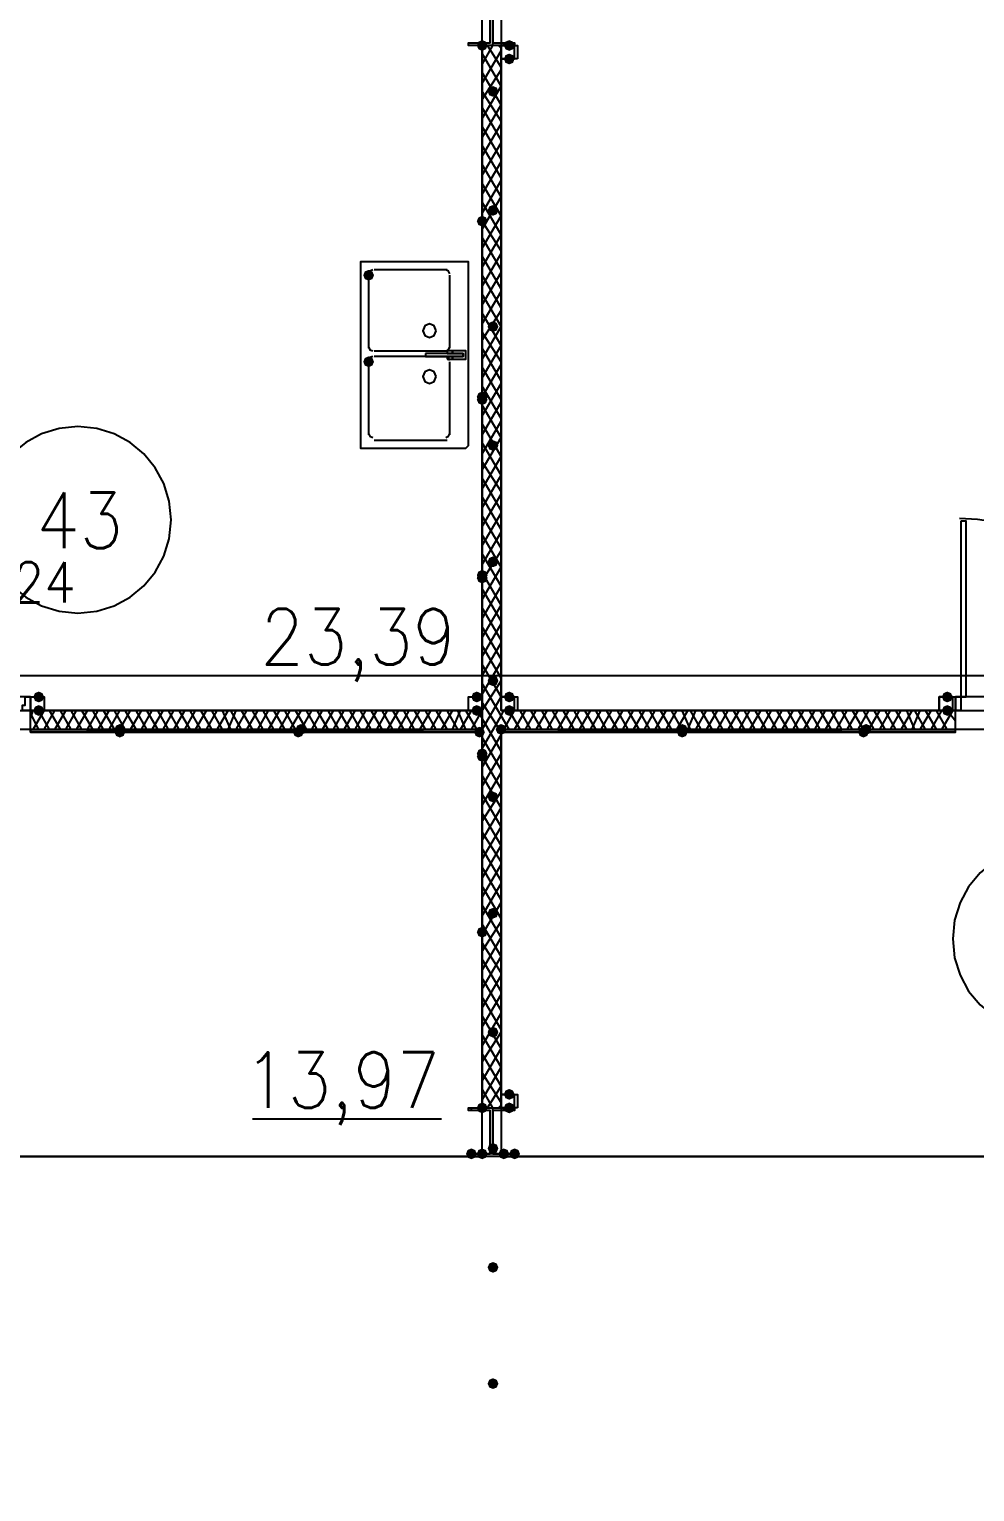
# Model space of a CAD drawing. Header units: millimetres. Extents: x 0 to 420, y 0 to 297.
# Drawn here: x 265.71 to 280.51, y 164.04 to 186.94 of the extents above; entities that cross this region are included whole.
import ezdxf

# ---------------------------------------------------------------- set-up
doc = ezdxf.new("R2010")
doc.units = ezdxf.units.MM
doc.layers.get('0').update_dxf_attribs({"linetype": 'CONTINUOUS'})
doc.styles.get("Standard").update_dxf_attribs({"font": 'STANDARD'})

msp = doc.modelspace()

# ---------------------------------------------------------------- hatches: boundary and pattern name
at = {"true_color": 0x000007}
for points in [[(272.880667, 186.69), (272.855796, 186.630204), (272.796, 186.605333), (272.736204, 186.630204), (272.711333, 186.69), (272.736204, 186.749796), (272.796, 186.774667), (272.855796, 186.749796)], [(273.304, 186.69), (273.279129, 186.630204), (273.219333, 186.605333), (273.159538, 186.630204), (273.134667, 186.69), (273.159537, 186.749796), (273.219333, 186.774667), (273.279129, 186.749796)], [(273.304, 186.478333), (273.279129, 186.418537), (273.219333, 186.393667), (273.159538, 186.418537), (273.134667, 186.478333), (273.159537, 186.538129), (273.219333, 186.563), (273.279129, 186.538129)], [(273.05, 185.970333), (273.025129, 185.910537), (272.965333, 185.885667), (272.905538, 185.910537), (272.880667, 185.970333), (272.905537, 186.030129), (272.965333, 186.055), (273.025129, 186.030129)], [(273.05, 184.107667), (273.025129, 184.047871), (272.965333, 184.023), (272.905538, 184.047871), (272.880667, 184.107667), (272.905537, 184.167462), (272.965333, 184.192333), (273.025129, 184.167463)], [(271.102667, 183.091667), (271.077796, 183.031871), (271.018, 183.007), (270.958204, 183.031871), (270.933333, 183.091667), (270.958204, 183.151462), (271.018, 183.176333), (271.077796, 183.151463)], [(273.05, 182.287333), (273.025129, 182.227537), (272.965333, 182.202667), (272.905538, 182.227537), (272.880667, 182.287333), (272.905537, 182.347129), (272.965333, 182.372), (273.025129, 182.347129)], [(271.102667, 181.737), (271.077796, 181.677204), (271.018, 181.652333), (270.958204, 181.677204), (270.933333, 181.737), (270.958204, 181.796796), (271.018, 181.821667), (271.077796, 181.796796)], [(273.05, 180.424667), (273.025129, 180.364871), (272.965333, 180.34), (272.905538, 180.364871), (272.880667, 180.424667), (272.905537, 180.484462), (272.965333, 180.509333), (273.025129, 180.484463)], [(273.05, 178.604333), (273.025129, 178.544537), (272.965333, 178.519667), (272.905538, 178.544537), (272.880667, 178.604333), (272.905537, 178.664129), (272.965333, 178.689), (273.025129, 178.664129)], [(273.05, 176.741667), (273.025129, 176.681871), (272.965333, 176.657), (272.905538, 176.681871), (272.880667, 176.741667), (272.905537, 176.801462), (272.965333, 176.826333), (273.025129, 176.801463)], [(265.938, 176.487667), (265.913129, 176.427871), (265.853333, 176.403), (265.793537, 176.427871), (265.768667, 176.487667), (265.793537, 176.547462), (265.853333, 176.572333), (265.913129, 176.547463)], [(265.938, 176.276), (265.913129, 176.216204), (265.853333, 176.191333), (265.793537, 176.216204), (265.768667, 176.276), (265.793537, 176.335796), (265.853333, 176.360667), (265.913129, 176.335796)], [(272.796, 176.487667), (272.771129, 176.427871), (272.711333, 176.403), (272.651538, 176.427871), (272.626667, 176.487667), (272.651537, 176.547462), (272.711333, 176.572333), (272.771129, 176.547463)], [(272.796, 176.276), (272.771129, 176.216204), (272.711333, 176.191333), (272.651538, 176.216204), (272.626667, 176.276), (272.651537, 176.335796), (272.711333, 176.360667), (272.771129, 176.335796)], [(273.304, 176.487667), (273.279129, 176.427871), (273.219333, 176.403), (273.159538, 176.427871), (273.134667, 176.487667), (273.159537, 176.547462), (273.219333, 176.572333), (273.279129, 176.547463)], [(273.304, 176.276), (273.279129, 176.216204), (273.219333, 176.191333), (273.159538, 176.216204), (273.134667, 176.276), (273.159537, 176.335796), (273.219333, 176.360667), (273.279129, 176.335796)], [(280.162, 176.487667), (280.137129, 176.427871), (280.077333, 176.403), (280.017538, 176.427871), (279.992667, 176.487667), (280.017537, 176.547462), (280.077333, 176.572333), (280.137129, 176.547463)], [(280.162, 176.276), (280.137129, 176.216204), (280.077333, 176.191333), (280.017538, 176.216204), (279.992667, 176.276), (280.017537, 176.335796), (280.077333, 176.360667), (280.137129, 176.335796)], [(273.05, 174.921333), (273.025129, 174.861537), (272.965333, 174.836667), (272.905538, 174.861537), (272.880667, 174.921333), (272.905537, 174.981129), (272.965333, 175.006), (273.025129, 174.981129)], [(273.05, 173.101), (273.025129, 173.041204), (272.965333, 173.016333), (272.905538, 173.041204), (272.880667, 173.101), (272.905537, 173.160796), (272.965333, 173.185667), (273.025129, 173.160796)], [(273.05, 171.238333), (273.025129, 171.178537), (272.965333, 171.153667), (272.905538, 171.178537), (272.880667, 171.238333), (272.905537, 171.298129), (272.965333, 171.323), (273.025129, 171.298129)], [(273.304, 170.264667), (273.279129, 170.204871), (273.219333, 170.18), (273.159538, 170.204871), (273.134667, 170.264667), (273.159537, 170.324462), (273.219333, 170.349333), (273.279129, 170.324463)], [(272.880667, 170.053), (272.855796, 169.993204), (272.796, 169.968333), (272.736204, 169.993204), (272.711333, 170.053), (272.736204, 170.112796), (272.796, 170.137667), (272.855796, 170.112796)], [(273.304, 170.053), (273.279129, 169.993204), (273.219333, 169.968333), (273.159538, 169.993204), (273.134667, 170.053), (273.159537, 170.112796), (273.219333, 170.137667), (273.279129, 170.112796)], [(273.05, 169.418), (273.025129, 169.358204), (272.965333, 169.333333), (272.905538, 169.358204), (272.880667, 169.418), (272.905537, 169.477796), (272.965333, 169.502667), (273.025129, 169.477796)], [(272.711333, 169.333333), (272.686463, 169.273537), (272.626667, 169.248667), (272.566871, 169.273537), (272.542, 169.333333), (272.566871, 169.393129), (272.626667, 169.418), (272.686462, 169.393129)], [(272.880667, 169.333333), (272.855796, 169.273537), (272.796, 169.248667), (272.736204, 169.273537), (272.711333, 169.333333), (272.736204, 169.393129), (272.796, 169.418), (272.855796, 169.393129)], [(273.219333, 169.333333), (273.194462, 169.273537), (273.134667, 169.248667), (273.074871, 169.273537), (273.05, 169.333333), (273.074871, 169.393129), (273.134667, 169.418), (273.194462, 169.393129)], [(273.388667, 169.333333), (273.363796, 169.273537), (273.304, 169.248667), (273.244204, 169.273537), (273.219333, 169.333333), (273.244204, 169.393129), (273.304, 169.418), (273.363796, 169.393129)], [(273.05, 167.555333), (273.025129, 167.495537), (272.965333, 167.470667), (272.905538, 167.495537), (272.880667, 167.555333), (272.905537, 167.615129), (272.965333, 167.64), (273.025129, 167.615129)], [(273.05, 165.735), (273.025129, 165.675204), (272.965333, 165.650333), (272.905538, 165.675204), (272.880667, 165.735), (272.905537, 165.794796), (272.965333, 165.819667), (273.025129, 165.794796)]]:
    msp.add_hatch(color=0, dxfattribs=at).paths.add_polyline_path(points, flags=0)
at = {"true_color": 0x0000fe}
for points in [[(272.880667, 186.69), (272.855796, 186.630204), (272.796, 186.605333), (272.736204, 186.630204), (272.711333, 186.69), (272.736204, 186.749796), (272.796, 186.774667), (272.855796, 186.749796)], [(272.880667, 183.938333), (272.855796, 183.878537), (272.796, 183.853667), (272.736204, 183.878537), (272.711333, 183.938333), (272.736204, 183.998129), (272.796, 184.023), (272.855796, 183.998129)], [(272.880667, 183.938333), (272.855796, 183.878537), (272.796, 183.853667), (272.736204, 183.878537), (272.711333, 183.938333), (272.736204, 183.998129), (272.796, 184.023), (272.855796, 183.998129)], [(272.880667, 181.186667), (272.855796, 181.126871), (272.796, 181.102), (272.736204, 181.126871), (272.711333, 181.186667), (272.736204, 181.246462), (272.796, 181.271333), (272.855796, 181.246463)], [(272.880667, 181.144333), (272.855796, 181.084537), (272.796, 181.059667), (272.736204, 181.084537), (272.711333, 181.144333), (272.736204, 181.204129), (272.796, 181.229), (272.855796, 181.204129)], [(272.880667, 178.392667), (272.855796, 178.332871), (272.796, 178.308), (272.736204, 178.332871), (272.711333, 178.392667), (272.736204, 178.452462), (272.796, 178.477333), (272.855796, 178.452463)], [(272.880667, 178.350333), (272.855796, 178.290537), (272.796, 178.265667), (272.736204, 178.290537), (272.711333, 178.350333), (272.736204, 178.410129), (272.796, 178.435), (272.855796, 178.410129)], [(267.208, 175.979667), (267.183129, 175.919871), (267.123333, 175.895), (267.063538, 175.919871), (267.038667, 175.979667), (267.063537, 176.039462), (267.123333, 176.064333), (267.183129, 176.039463)], [(267.208, 175.937333), (267.183129, 175.877537), (267.123333, 175.852667), (267.063538, 175.877537), (267.038667, 175.937333), (267.063537, 175.997129), (267.123333, 176.022), (267.183129, 175.997129)], [(270.002, 175.937333), (269.977129, 175.877537), (269.917333, 175.852667), (269.857538, 175.877537), (269.832667, 175.937333), (269.857537, 175.997129), (269.917333, 176.022), (269.977129, 175.997129)], [(270.044333, 175.979667), (270.019463, 175.919871), (269.959667, 175.895), (269.899871, 175.919871), (269.875, 175.979667), (269.899871, 176.039462), (269.959667, 176.064333), (270.019462, 176.039463)], [(272.838333, 175.937333), (272.813463, 175.877537), (272.753667, 175.852667), (272.693871, 175.877537), (272.669, 175.937333), (272.693871, 175.997129), (272.753667, 176.022), (272.813462, 175.997129)], [(273.177, 175.979667), (273.152129, 175.919871), (273.092333, 175.895), (273.032537, 175.919871), (273.007667, 175.979667), (273.032537, 176.039462), (273.092333, 176.064333), (273.152129, 176.039463)], [(273.177, 175.979667), (273.152129, 175.919871), (273.092333, 175.895), (273.032537, 175.919871), (273.007667, 175.979667), (273.032537, 176.039462), (273.092333, 176.064333), (273.152129, 176.039463)], [(276.013333, 175.979667), (275.988463, 175.919871), (275.928667, 175.895), (275.868871, 175.919871), (275.844, 175.979667), (275.868871, 176.039462), (275.928667, 176.064333), (275.988462, 176.039463)], [(276.013333, 175.937333), (275.988463, 175.877537), (275.928667, 175.852667), (275.868871, 175.877537), (275.844, 175.937333), (275.868871, 175.997129), (275.928667, 176.022), (275.988462, 175.997129)], [(278.849667, 175.937333), (278.824796, 175.877537), (278.765, 175.852667), (278.705204, 175.877537), (278.680333, 175.937333), (278.705204, 175.997129), (278.765, 176.022), (278.824796, 175.997129)], [(278.892, 175.979667), (278.867129, 175.919871), (278.807333, 175.895), (278.747538, 175.919871), (278.722667, 175.979667), (278.747537, 176.039462), (278.807333, 176.064333), (278.867129, 176.039463)], [(272.880667, 175.598667), (272.855796, 175.538871), (272.796, 175.514), (272.736204, 175.538871), (272.711333, 175.598667), (272.736204, 175.658462), (272.796, 175.683333), (272.855796, 175.658463)], [(272.880667, 175.556333), (272.855796, 175.496537), (272.796, 175.471667), (272.736204, 175.496537), (272.711333, 175.556333), (272.736204, 175.616129), (272.796, 175.641), (272.855796, 175.616129)], [(272.880667, 172.804667), (272.855796, 172.744871), (272.796, 172.72), (272.736204, 172.744871), (272.711333, 172.804667), (272.736204, 172.864462), (272.796, 172.889333), (272.855796, 172.864463)], [(272.880667, 172.804667), (272.855796, 172.744871), (272.796, 172.72), (272.736204, 172.744871), (272.711333, 172.804667), (272.736204, 172.864462), (272.796, 172.889333), (272.855796, 172.864463)], [(272.880667, 170.053), (272.855796, 169.993204), (272.796, 169.968333), (272.736204, 169.993204), (272.711333, 170.053), (272.736204, 170.112796), (272.796, 170.137667), (272.855796, 170.112796)], [(272.880667, 170.053), (272.855796, 169.993204), (272.796, 169.968333), (272.736204, 169.993204), (272.711333, 170.053), (272.736204, 170.112796), (272.796, 170.137667), (272.855796, 170.112796)]]:
    msp.add_hatch(color=0, dxfattribs=at).paths.add_polyline_path(points, flags=0)
at = {"true_color": 0x000007}
h = msp.add_hatch(color=0, dxfattribs=at)
h.paths.add_polyline_path([(272.796, 186.69), (272.796, 170.053)], flags=0)
h.paths.add_polyline_path([(272.796, 170.053), (272.796, 186.69)], flags=0)
h = msp.add_hatch(color=0, dxfattribs=at)
h.paths.add_polyline_path([(272.753667, 175.979667), (265.726333, 175.979667), (272.753667, 175.937333)], flags=0)
h.paths.add_polyline_path([(265.726333, 175.979667), (272.753667, 175.937333), (265.726333, 175.937333)], flags=0)
h = msp.add_hatch(color=0, dxfattribs=at)
h.paths.add_polyline_path([(280.204333, 175.979667), (273.092333, 175.979667), (280.204333, 175.937333)], flags=0)
h.paths.add_polyline_path([(273.092333, 175.979667), (280.204333, 175.937333), (273.092333, 175.937333)], flags=0)

# ---------------------------------------------------------------- linework, layer by layer
at = {"color": 0, "true_color": 0x000007}
for points in [[(255.185333, 176.276), (272.796, 176.276), (272.796, 187.409667), (255.185333, 187.409667)], [(273.304, 186.69), (272.584333, 186.69), (272.584333, 186.732333), (272.923, 186.732333), (272.923, 187.409667), (272.584333, 187.409667), (273.304, 187.409667), (272.965333, 187.409667), (272.965333, 186.732333), (273.304, 186.732333)], [(290.195, 187.409667), (273.092333, 187.409667), (273.092333, 176.276), (290.195, 176.276)], [(272.796, 186.69), (272.796, 170.053)], [(272.796, 170.053), (272.796, 186.69)], [(272.796, 186.69), (272.796, 170.053)], [(272.796, 186.69), (272.796, 170.053)], [(273.346333, 186.478333), (273.092333, 186.478333), (273.092333, 186.69), (273.346333, 186.69)], [(273.304, 186.478333), (273.304, 186.69), (273.092333, 186.69), (273.092333, 186.478333)], [(270.891, 183.261), (270.891, 180.424667), (270.891, 180.382333), (270.933333, 180.382333), (272.499667, 180.382333), (272.542, 180.382333), (272.584333, 180.424667), (272.584333, 183.261), (272.584333, 183.303333), (272.542, 183.303333), (272.499667, 183.303333), (270.933333, 183.303333), (270.891, 183.303333)], [(272.076333, 182.223833), (272.045335, 182.298669), (271.9705, 182.329667), (271.895665, 182.298669), (271.864667, 182.223833), (271.895665, 182.148998), (271.9705, 182.118), (272.045335, 182.148998)], [(271.907, 181.864), (271.907, 181.821667), (272.499667, 181.821667), (272.499667, 181.864)], [(272.245667, 181.906333), (272.245667, 181.864), (272.330333, 181.864), (272.330333, 181.906333)], [(272.330333, 181.906333), (272.330333, 181.864), (272.499667, 181.864), (272.499667, 181.821667), (272.330333, 181.821667), (272.330333, 181.779333), (272.542, 181.779333), (272.542, 181.906333)], [(272.245667, 181.779333), (272.330333, 181.779333), (272.330333, 181.821667), (272.245667, 181.821667)], [(272.076333, 181.504167), (272.045335, 181.579002), (271.9705, 181.61), (271.895665, 181.579002), (271.864667, 181.504167), (271.895665, 181.429331), (271.9705, 181.398333), (272.045335, 181.429331)], [(280.289, 179.239333), (280.289, 176.487667), (280.373667, 176.487667), (280.373667, 179.239333)], [(265.599333, 176.276), (265.599333, 176.360667), (265.641667, 176.360667), (265.641667, 176.487667), (265.726333, 176.487667), (265.726333, 176.276)], [(265.938, 176.276), (265.726333, 176.276), (265.726333, 176.487667), (265.938, 176.487667), (265.938, 176.276), (265.726333, 176.276), (265.726333, 176.487667), (265.938, 176.487667)], [(272.796, 176.276), (272.584333, 176.276), (272.584333, 176.487667), (272.796, 176.487667), (272.796, 176.276), (272.584333, 176.276), (272.584333, 176.487667), (272.796, 176.487667)], [(273.346333, 176.276), (273.092333, 176.276), (273.092333, 176.487667), (273.346333, 176.487667)], [(273.304, 176.276), (273.304, 176.487667), (273.092333, 176.487667), (273.092333, 176.276)], [(280.204333, 176.276), (279.950333, 176.276), (279.950333, 176.487667), (280.204333, 176.487667)], [(280.162, 176.276), (280.162, 176.487667), (279.950333, 176.487667), (279.950333, 176.276)], [(280.204333, 176.276), (280.204333, 176.487667), (280.289, 176.487667), (280.289, 176.360667), (280.289, 176.276)], [(272.753667, 175.979667), (265.726333, 175.979667), (272.753667, 175.937333)], [(265.726333, 175.979667), (272.753667, 175.937333), (265.726333, 175.937333)], [(265.726333, 175.937333), (265.726333, 175.979667), (272.753667, 175.979667), (272.753667, 175.937333), (265.726333, 175.937333), (272.753667, 175.937333), (272.753667, 175.979667), (265.726333, 175.979667)], [(280.204333, 175.979667), (273.092333, 175.979667), (280.204333, 175.937333)], [(273.092333, 175.979667), (280.204333, 175.937333), (273.092333, 175.937333)], [(280.204333, 175.979667), (273.092333, 175.979667), (273.092333, 175.937333), (280.204333, 175.937333)], [(280.204333, 175.979667), (273.092333, 175.979667), (273.092333, 175.937333), (280.204333, 175.937333)], [(273.346333, 170.053), (273.092333, 170.053), (273.092333, 170.264667), (273.346333, 170.264667)], [(273.304, 170.053), (273.304, 170.264667), (273.092333, 170.264667), (273.092333, 170.053)], [(273.304, 169.333333), (272.584333, 169.333333), (272.923, 169.333333), (272.923, 170.010667), (272.584333, 170.010667), (272.584333, 170.053), (273.304, 170.053), (273.304, 170.010667), (272.965333, 170.010667), (272.965333, 169.333333)]]:
    msp.add_lwpolyline(points, close=True, dxfattribs=at)
for points in [[(272.965333, 186.69), (272.965333, 187.409667)], [(272.584333, 186.69), (272.584333, 186.732333)], [(272.796, 186.69), (272.796, 186.732333)], [(272.796, 186.393667), (272.965333, 186.69)], [(272.796, 186.69), (272.796, 170.053), (272.796, 186.69), (272.796, 170.053)], [(273.092333, 176.276), (273.092333, 186.69), (272.796, 186.69), (272.796, 176.276)], [(273.092333, 186.351333), (272.880667, 186.69)], [(273.092333, 186.647667), (273.05, 186.69)], [(273.134667, 186.69), (273.134667, 186.732333)], [(273.304, 186.69), (273.304, 186.732333)], [(272.796, 186.097333), (273.092333, 186.605333)], [(273.092333, 186.055), (272.796, 186.563)], [(272.796, 185.843333), (273.092333, 186.309)], [(273.092333, 185.758667), (272.796, 186.266667)], [(272.796, 185.547), (273.092333, 186.055)], [(273.092333, 185.504667), (272.796, 185.970333)], [(272.796, 185.250667), (273.092333, 185.758667)], [(273.092333, 185.208333), (272.796, 185.716333)], [(272.796, 184.954333), (273.092333, 185.462333)], [(273.092333, 184.912), (272.796, 185.42)], [(272.796, 184.658), (273.092333, 185.166)], [(273.092333, 184.615667), (272.796, 185.123667)], [(272.796, 184.361667), (273.092333, 184.869667)], [(273.092333, 184.319333), (272.796, 184.827333)], [(272.796, 184.065333), (273.092333, 184.573333)], [(273.092333, 184.023), (272.796, 184.531)], [(272.796, 183.811333), (273.092333, 184.319333)], [(273.092333, 183.726667), (272.796, 184.234667)], [(272.796, 183.515), (273.092333, 184.023)], [(273.092333, 183.472667), (272.796, 183.938333)], [(272.796, 183.218667), (273.092333, 183.726667)], [(273.092333, 183.176333), (272.796, 183.684333)], [(272.796, 182.922333), (273.092333, 183.430333)], [(273.092333, 182.88), (272.796, 183.388)], [(271.0815, 183.176333), (271.036599, 183.157735), (271.018, 183.112833)], [(271.018, 183.091667), (271.018, 181.948667)], [(272.245667, 183.176333), (271.102667, 183.176333)], [(272.288, 183.112833), (272.269401, 183.157735), (272.2245, 183.176333)], [(272.288, 181.948667), (272.288, 183.091667)], [(272.796, 182.626), (273.092333, 183.134)], [(273.092333, 182.583667), (272.796, 183.091667)], [(272.796, 182.329667), (273.092333, 182.837667)], [(273.092333, 182.287333), (272.796, 182.795333)], [(272.796, 182.075667), (273.092333, 182.541333)], [(273.092333, 181.991), (272.796, 182.499)], [(272.796, 181.779333), (273.092333, 182.287333)], [(273.092333, 181.737), (272.796, 182.202667)], [(271.018, 181.969833), (271.036599, 181.924932), (271.0815, 181.906333)], [(271.102667, 181.906333), (272.245667, 181.906333)], [(272.2245, 181.906333), (272.269401, 181.924932), (272.288, 181.969833)], [(272.796, 181.483), (273.092333, 181.991)], [(273.092333, 181.440667), (272.796, 181.948667)], [(271.0815, 181.821667), (271.036599, 181.803068), (271.018, 181.758167)], [(271.018, 181.737), (271.018, 180.594)], [(272.245667, 181.821667), (271.102667, 181.821667)], [(272.288, 181.758167), (272.269401, 181.803068), (272.2245, 181.821667)], [(272.288, 180.594), (272.288, 181.737)], [(272.796, 181.186667), (273.092333, 181.694667)], [(273.092333, 181.144333), (272.796, 181.652333)], [(272.796, 180.890333), (273.092333, 181.398333)], [(273.092333, 180.848), (272.796, 181.356)], [(272.796, 180.594), (273.092333, 181.102)], [(273.092333, 180.551667), (272.796, 181.059667)], [(267.927667, 179.2605), (267.897995, 179.554842), (267.812893, 179.828993), (267.678236, 180.07708), (267.499896, 180.29323), (267.283746, 180.47157), (267.035659, 180.606227), (266.761508, 180.691328), (266.467167, 180.721), (266.172825, 180.691328), (265.898674, 180.606227), (265.650587, 180.47157), (265.434437, 180.29323), (265.256097, 180.07708), (265.12144, 179.828993), (265.036339, 179.554842), (265.006667, 179.2605)], [(272.796, 180.297667), (273.092333, 180.805667)], [(273.092333, 180.255333), (272.796, 180.763333)], [(271.018, 180.615167), (271.036599, 180.570265), (271.0815, 180.551667)], [(271.102667, 180.509333), (272.245667, 180.509333)], [(272.2245, 180.551667), (272.269401, 180.570265), (272.288, 180.615167)], [(272.796, 180.043667), (273.092333, 180.551667)], [(273.092333, 179.959), (272.796, 180.467)], [(272.796, 179.747333), (273.092333, 180.255333)], [(273.092333, 179.705), (272.796, 180.170667)], [(272.796, 179.451), (273.092333, 179.959)], [(273.092333, 179.408667), (272.796, 179.916667)], [(272.796, 179.154667), (273.092333, 179.662667)], [(273.092333, 179.112333), (272.796, 179.620333)], [(272.796, 178.858333), (273.092333, 179.366333)], [(265.006667, 179.2605), (265.036339, 178.966158), (265.12144, 178.692007), (265.256097, 178.44392), (265.434437, 178.22777), (265.650587, 178.04943), (265.898674, 177.914773), (266.172825, 177.829672), (266.467167, 177.8), (266.761508, 177.829672), (267.035659, 177.914773), (267.283746, 178.04943), (267.499896, 178.22777), (267.678236, 178.44392), (267.812893, 178.692007), (267.897995, 178.966158), (267.927667, 179.2605)], [(273.092333, 178.816), (272.796, 179.324)], [(283.040667, 176.508833), (283.026351, 176.792339), (282.984333, 177.067656), (282.916006, 177.333389), (282.822764, 177.588145), (282.706001, 177.83053), (282.56711, 178.059151), (282.407486, 178.272613), (282.228523, 178.469523), (282.031613, 178.648486), (281.818151, 178.80811), (281.58953, 178.947001), (281.347145, 179.063764), (281.092389, 179.157006), (280.826656, 179.225333), (280.551339, 179.267351), (280.267833, 179.281667)], [(272.796, 178.562), (273.092333, 179.07)], [(273.092333, 178.519667), (272.796, 179.027667)], [(272.796, 178.308), (273.092333, 178.773667)], [(273.092333, 178.223333), (272.796, 178.731333)], [(272.796, 178.011667), (273.092333, 178.519667)], [(273.092333, 177.927), (272.796, 178.435)], [(272.796, 177.715333), (273.092333, 178.223333)], [(273.092333, 177.673), (272.796, 178.181)], [(272.796, 177.419), (273.092333, 177.927)], [(273.092333, 177.376667), (272.796, 177.884667)], [(272.796, 177.122667), (273.092333, 177.630667)], [(273.092333, 177.080333), (272.796, 177.588333)], [(272.796, 176.826333), (273.092333, 177.334333)], [(273.092333, 176.784), (272.796, 177.292)], [(272.796, 176.53), (273.092333, 177.038)], [(269.367, 176.826333), (272.330333, 176.826333)], [(273.092333, 176.487667), (272.796, 176.995667)], [(272.796, 176.276), (273.092333, 176.741667)], [(273.092333, 176.191333), (272.796, 176.699333)], [(265.726333, 176.403), (265.726333, 176.487667), (264.244667, 176.487667)], [(264.244667, 176.276), (265.726333, 176.276), (265.726333, 176.403)], [(272.796, 175.979667), (273.092333, 176.487667)], [(273.092333, 175.937333), (272.796, 176.403)], [(281.643667, 176.487667), (280.204333, 176.487667), (280.204333, 176.403)], [(280.204333, 176.403), (280.204333, 176.276), (281.643667, 176.276)], [(265.726333, 176.149), (265.768667, 176.276)], [(265.726333, 175.979667), (265.726333, 176.276)], [(265.726333, 175.979667), (265.726333, 176.276)], [(272.796, 176.276), (265.726333, 176.276)], [(265.853333, 175.979667), (265.726333, 176.233667)], [(265.768667, 175.979667), (265.938, 176.276)], [(266.022667, 175.979667), (265.853333, 176.276)], [(265.938, 175.979667), (266.107333, 176.276)], [(266.192, 175.979667), (266.022667, 176.276)], [(266.107333, 175.979667), (266.276667, 176.276)], [(266.361333, 175.979667), (266.192, 176.276)], [(266.276667, 175.979667), (266.446, 176.276)], [(266.530667, 175.979667), (266.361333, 176.276)], [(266.446, 175.979667), (266.615333, 176.276)], [(266.7, 175.979667), (266.530667, 176.276)], [(266.615333, 175.979667), (266.784667, 176.276)], [(266.869333, 175.979667), (266.7, 176.276)], [(266.784667, 175.979667), (266.954, 176.276)], [(267.038667, 175.979667), (266.869333, 176.276)], [(266.954, 175.979667), (267.123333, 176.276)], [(267.208, 175.979667), (267.038667, 176.276)], [(267.123333, 175.979667), (267.292667, 176.276)], [(267.377333, 175.979667), (267.208, 176.276)], [(267.292667, 175.979667), (267.462, 176.276)], [(267.546667, 175.979667), (267.377333, 176.276)], [(267.462, 175.979667), (267.631333, 176.276)], [(267.716, 175.979667), (267.546667, 176.276)], [(267.631333, 175.979667), (267.800667, 176.276)], [(267.885333, 175.979667), (267.716, 176.276)], [(267.800667, 175.979667), (267.97, 176.276)], [(268.054667, 175.979667), (267.885333, 176.276)], [(267.97, 175.979667), (268.139333, 176.276)], [(268.224, 175.979667), (268.054667, 176.276)], [(268.139333, 175.979667), (268.308667, 176.276)], [(268.393333, 175.979667), (268.224, 176.276)], [(268.308667, 175.979667), (268.478, 176.276)], [(268.562667, 175.979667), (268.393333, 176.276)], [(268.478, 175.979667), (268.647333, 176.276)], [(268.732, 175.979667), (268.562667, 176.276)], [(268.647333, 175.979667), (268.816667, 176.276)], [(268.859, 175.979667), (268.732, 176.276)], [(268.816667, 175.979667), (268.943667, 176.276)], [(269.028333, 175.979667), (268.859, 176.276)], [(268.943667, 175.979667), (269.113, 176.276)], [(269.197667, 175.979667), (269.028333, 176.276)], [(269.113, 175.979667), (269.282333, 176.276)], [(269.367, 175.979667), (269.197667, 176.276)], [(269.282333, 175.979667), (269.451667, 176.276)], [(269.536333, 175.979667), (269.367, 176.276)], [(269.451667, 175.979667), (269.621, 176.276)], [(269.705667, 175.979667), (269.536333, 176.276)], [(269.621, 175.979667), (269.790333, 176.276)], [(269.875, 175.979667), (269.705667, 176.276)], [(269.790333, 175.979667), (269.959667, 176.276)], [(270.044333, 175.979667), (269.875, 176.276)], [(269.959667, 175.979667), (270.129, 176.276)], [(270.213667, 175.979667), (270.044333, 176.276)], [(270.129, 175.979667), (270.298333, 176.276)], [(270.383, 175.979667), (270.213667, 176.276)], [(270.298333, 175.979667), (270.467667, 176.276)], [(270.552333, 175.979667), (270.383, 176.276)], [(270.467667, 175.979667), (270.637, 176.276)], [(270.721667, 175.979667), (270.552333, 176.276)], [(270.637, 175.979667), (270.806333, 176.276)], [(270.891, 175.979667), (270.721667, 176.276)], [(270.806333, 175.979667), (270.975667, 176.276)], [(271.060333, 175.979667), (270.891, 176.276)], [(270.975667, 175.979667), (271.145, 176.276)], [(271.229667, 175.979667), (271.060333, 176.276)], [(271.145, 175.979667), (271.314333, 176.276)], [(271.399, 175.979667), (271.229667, 176.276)], [(271.314333, 175.979667), (271.483667, 176.276)], [(271.568333, 175.979667), (271.399, 176.276)], [(271.483667, 175.979667), (271.653, 176.276)], [(271.737667, 175.979667), (271.568333, 176.276)], [(271.653, 175.979667), (271.822333, 176.276)], [(271.907, 175.979667), (271.737667, 176.276)], [(271.822333, 175.979667), (271.991667, 176.276)], [(272.076333, 175.979667), (271.907, 176.276)], [(271.991667, 175.979667), (272.161, 176.276)], [(272.245667, 175.979667), (272.076333, 176.276)], [(272.161, 175.979667), (272.330333, 176.276)], [(272.415, 175.979667), (272.245667, 176.276)], [(272.330333, 175.979667), (272.457333, 176.276)], [(272.542, 175.979667), (272.415, 176.276)], [(272.457333, 175.979667), (272.626667, 176.276)], [(272.711333, 175.979667), (272.542, 176.276)], [(272.626667, 175.979667), (272.796, 176.276)], [(272.796, 176.149), (272.711333, 176.276)], [(272.796, 175.683333), (273.092333, 176.191333)], [(273.092333, 175.641), (272.796, 176.149)], [(273.092333, 176.191333), (273.134667, 176.276)], [(280.204333, 176.276), (273.092333, 176.276)], [(273.219333, 175.979667), (273.092333, 176.191333)], [(273.134667, 175.979667), (273.304, 176.276)], [(273.388667, 175.979667), (273.219333, 176.276)], [(273.304, 175.979667), (273.473333, 176.276)], [(273.558, 175.979667), (273.388667, 176.276)], [(273.473333, 175.979667), (273.642667, 176.276)], [(273.727333, 175.979667), (273.558, 176.276)], [(273.642667, 175.979667), (273.812, 176.276)], [(273.896667, 175.979667), (273.727333, 176.276)], [(273.812, 175.979667), (273.981333, 176.276)], [(274.066, 175.979667), (273.896667, 176.276)], [(273.981333, 175.979667), (274.150667, 176.276)], [(274.235333, 175.979667), (274.066, 176.276)], [(274.150667, 175.979667), (274.32, 176.276)], [(274.404667, 175.979667), (274.235333, 176.276)], [(274.32, 175.979667), (274.489333, 176.276)], [(274.574, 175.979667), (274.404667, 176.276)], [(274.489333, 175.979667), (274.658667, 176.276)], [(274.743333, 175.979667), (274.574, 176.276)], [(274.658667, 175.979667), (274.828, 176.276)], [(274.912667, 175.979667), (274.743333, 176.276)], [(274.828, 175.979667), (274.997333, 176.276)], [(275.082, 175.979667), (274.912667, 176.276)], [(274.997333, 175.979667), (275.166667, 176.276)], [(275.251333, 175.979667), (275.082, 176.276)], [(275.166667, 175.979667), (275.336, 176.276)], [(275.420667, 175.979667), (275.251333, 176.276)], [(275.336, 175.979667), (275.505333, 176.276)], [(275.59, 175.979667), (275.420667, 176.276)], [(275.505333, 175.979667), (275.674667, 176.276)], [(275.759333, 175.979667), (275.59, 176.276)], [(275.674667, 175.979667), (275.844, 176.276)], [(275.928667, 175.979667), (275.759333, 176.276)], [(275.844, 175.979667), (276.013333, 176.276)], [(276.055667, 175.979667), (275.928667, 176.276)], [(276.013333, 175.979667), (276.140333, 176.276)], [(276.225, 175.979667), (276.055667, 176.276)], [(276.140333, 175.979667), (276.309667, 176.276)], [(276.394333, 175.979667), (276.225, 176.276)], [(276.309667, 175.979667), (276.479, 176.276)], [(276.563667, 175.979667), (276.394333, 176.276)], [(276.479, 175.979667), (276.648333, 176.276)], [(276.733, 175.979667), (276.563667, 176.276)], [(276.648333, 175.979667), (276.817667, 176.276)], [(276.902333, 175.979667), (276.733, 176.276)], [(276.817667, 175.979667), (276.987, 176.276)], [(277.071667, 175.979667), (276.902333, 176.276)], [(276.987, 175.979667), (277.156333, 176.276)], [(277.241, 175.979667), (277.071667, 176.276)], [(277.156333, 175.979667), (277.325667, 176.276)], [(277.410333, 175.979667), (277.241, 176.276)], [(277.325667, 175.979667), (277.495, 176.276)], [(277.579667, 175.979667), (277.410333, 176.276)], [(277.495, 175.979667), (277.664333, 176.276)], [(277.749, 175.979667), (277.579667, 176.276)], [(277.664333, 175.979667), (277.833667, 176.276)], [(277.918333, 175.979667), (277.749, 176.276)], [(277.833667, 175.979667), (278.003, 176.276)], [(278.087667, 175.979667), (277.918333, 176.276)], [(278.003, 175.979667), (278.172333, 176.276)], [(278.257, 175.979667), (278.087667, 176.276)], [(278.172333, 175.979667), (278.341667, 176.276)], [(278.426333, 175.979667), (278.257, 176.276)], [(278.341667, 175.979667), (278.511, 176.276)], [(278.595667, 175.979667), (278.426333, 176.276)], [(278.511, 175.979667), (278.680333, 176.276)], [(278.765, 175.979667), (278.595667, 176.276)], [(278.680333, 175.979667), (278.849667, 176.276)], [(278.934333, 175.979667), (278.765, 176.276)], [(278.849667, 175.979667), (279.019, 176.276)], [(279.103667, 175.979667), (278.934333, 176.276)], [(279.019, 175.979667), (279.188333, 176.276)], [(279.273, 175.979667), (279.103667, 176.276)], [(279.188333, 175.979667), (279.357667, 176.276)], [(279.442333, 175.979667), (279.273, 176.276)], [(279.357667, 175.979667), (279.527, 176.276)], [(279.569333, 175.979667), (279.442333, 176.276)], [(279.527, 175.979667), (279.654, 176.276)], [(279.738667, 175.979667), (279.569333, 176.276)], [(279.654, 175.979667), (279.823333, 176.276)], [(279.908, 175.979667), (279.738667, 176.276)], [(279.823333, 175.979667), (279.992667, 176.276)], [(280.077333, 175.979667), (279.908, 176.276)], [(279.992667, 175.979667), (280.162, 176.276)], [(280.204333, 176.106667), (280.077333, 176.276)], [(280.204333, 175.979667), (280.204333, 176.276)], [(280.204333, 175.979667), (280.204333, 176.276)], [(272.753667, 175.937333), (265.726333, 175.937333), (272.753667, 175.979667), (265.726333, 175.979667)], [(265.726333, 175.979667), (272.796, 175.979667)], [(272.796, 175.979667), (272.796, 170.053), (273.092333, 170.053)], [(272.796, 175.387), (273.092333, 175.895)], [(280.204333, 175.979667), (273.092333, 175.979667), (280.204333, 175.979667), (273.092333, 175.937333)], [(273.092333, 175.979667), (280.204333, 175.979667)], [(273.092333, 170.053), (273.092333, 175.979667)], [(280.162, 175.979667), (280.204333, 175.979667)], [(273.092333, 175.344667), (272.796, 175.852667)], [(272.796, 175.090667), (273.092333, 175.598667)], [(273.092333, 175.048333), (272.796, 175.556333)], [(272.796, 174.794333), (273.092333, 175.302333)], [(273.092333, 174.752), (272.796, 175.26)], [(272.796, 174.540333), (273.092333, 175.006)], [(273.092333, 174.455667), (272.796, 174.963667)], [(272.796, 174.244), (273.092333, 174.752)], [(273.092333, 174.159333), (272.796, 174.667333)], [(272.796, 173.947667), (273.092333, 174.455667)], [(273.092333, 173.905333), (272.796, 174.371)], [(272.796, 173.651333), (273.092333, 174.159333)], [(273.092333, 173.609), (272.796, 174.117)], [(283.083, 172.698833), (283.053328, 172.993175), (282.968227, 173.267326), (282.83357, 173.515413), (282.65523, 173.731563), (282.43908, 173.909903), (282.190993, 174.04456), (281.916842, 174.129661), (281.6225, 174.159333), (281.328158, 174.129661), (281.054007, 174.04456), (280.80592, 173.909903), (280.58977, 173.731563), (280.41143, 173.515413), (280.276773, 173.267326), (280.191672, 172.993175), (280.162, 172.698833)], [(272.796, 173.355), (273.092333, 173.863)], [(273.092333, 173.312667), (272.796, 173.820667)], [(272.796, 173.058667), (273.092333, 173.566667)], [(273.092333, 173.016333), (272.796, 173.524333)], [(272.796, 172.762333), (273.092333, 173.270333)], [(273.092333, 172.72), (272.796, 173.228)], [(272.796, 172.508333), (273.092333, 172.974)], [(273.092333, 172.423667), (272.796, 172.931667)], [(272.796, 172.212), (273.092333, 172.72)], [(280.162, 172.698833), (280.191672, 172.404492), (280.276773, 172.130341), (280.41143, 171.882254), (280.58977, 171.666104), (280.80592, 171.487764), (281.054007, 171.353107), (281.328158, 171.268005), (281.6225, 171.238333), (281.916842, 171.268005), (282.190993, 171.353107), (282.43908, 171.487764), (282.65523, 171.666104), (282.83357, 171.882254), (282.968227, 172.130341), (283.053328, 172.404492), (283.083, 172.698833)], [(273.092333, 172.169667), (272.796, 172.635333)], [(272.796, 171.915667), (273.092333, 172.423667)], [(273.092333, 171.873333), (272.796, 172.381333)], [(272.796, 171.619333), (273.092333, 172.127333)], [(273.092333, 171.577), (272.796, 172.085)], [(272.796, 171.323), (273.092333, 171.831)], [(273.092333, 171.280667), (272.796, 171.788667)], [(272.796, 171.026667), (273.092333, 171.534667)], [(273.092333, 170.984333), (272.796, 171.492333)], [(272.796, 170.772667), (273.092333, 171.238333)], [(273.092333, 170.688), (272.796, 171.196)], [(272.796, 170.476333), (273.092333, 170.984333)], [(273.092333, 170.391667), (272.796, 170.899667)], [(272.796, 170.18), (273.092333, 170.688)], [(273.092333, 170.137667), (272.796, 170.603333)], [(272.965333, 170.053), (272.796, 170.349333)], [(272.880667, 170.053), (273.092333, 170.391667)], [(272.626667, 170.010667), (272.626667, 170.053)], [(272.796, 170.010667), (272.796, 170.053)], [(272.965333, 169.333333), (272.965333, 170.053)], [(273.05, 170.053), (273.092333, 170.095333)], [(273.134667, 170.010667), (273.134667, 170.053)], [(273.304, 170.010667), (273.304, 170.053)], [(269.197667, 169.883667), (272.161, 169.883667)]]:
    msp.add_lwpolyline(points, dxfattribs=at)
at = {"color": 0, "true_color": 0x000005}
msp.add_lwpolyline([(265.091333, 176.826333), (280.754667, 176.826333)], dxfattribs=at)
at = {"color": 0, "true_color": 0x0000ab}
for points in [[(272.796, 175.979667), (255.185333, 175.979667), (255.185333, 169.291), (272.796, 169.291)], [(273.092333, 175.979667), (273.092333, 169.291), (290.195, 169.291), (290.195, 175.979667)]]:
    msp.add_lwpolyline(points, close=True, dxfattribs=at)
at = {"color": 0, "true_color": 0x000008}
msp.add_lwpolyline([(255.185333, 158.453667), (376.639667, 158.453667), (376.639667, 169.291), (255.185333, 169.291)], close=True, dxfattribs=at)

# ---------------------------------------------------------------- texts
at = {"color": 0, "true_color": 0x000007, "char_height": 0.872032, "attachment_point": 1}
for s, insert, width in [('43', (265.810993, 179.688034), 1.16270936), ('23,39', (269.324663, 177.867697), 2.76143456), ('13,97', (269.070674, 170.925029), 2.56764984)]:
    msp.add_mtext(s, dxfattribs=dict(at, insert=insert, width=width))
at = {"color": 0, "true_color": 0x00005c, "insert": (263.144007, 178.597164), "char_height": 0.627829, "width": 3.27866244, "attachment_point": 1}
msp.add_mtext('BIAL1.24', dxfattribs=at)

doc.saveas('drawing.dxf')
